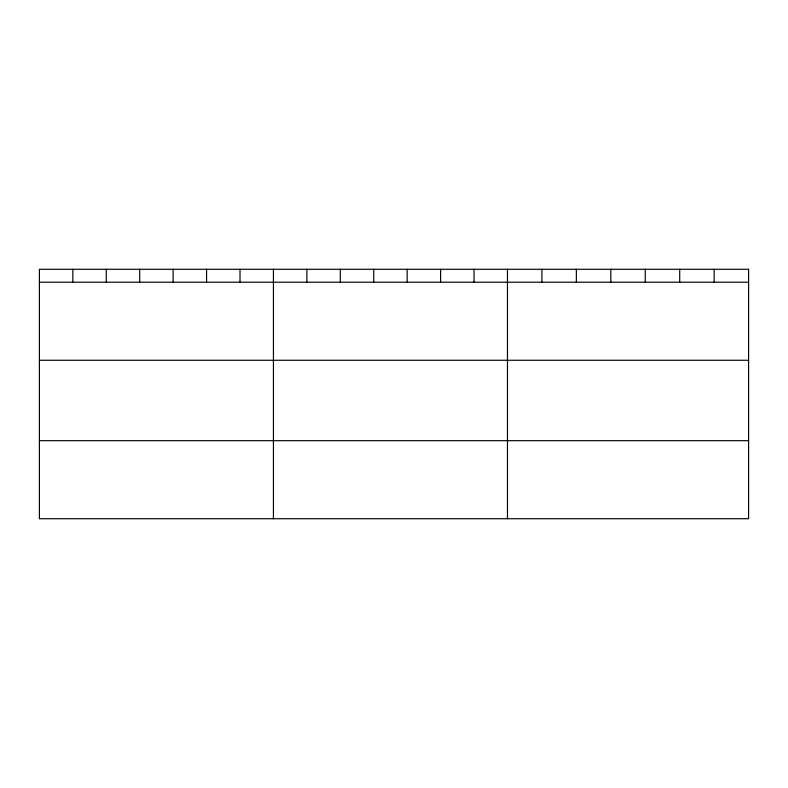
<?xml version="1.0" encoding="UTF-8"?>
<svg xmlns="http://www.w3.org/2000/svg" width="788" height="788" viewBox="0 0 788 788"><rect width="100%" height="100%" fill="white"/><g stroke="black" fill="none" stroke-linecap="round" stroke-linejoin="round"><path stroke-width="1.18" d="M39.4 282.212L748.6 282.212M39.4 360.264L748.6 360.264M39.4 440.679L748.6 440.679M714.155 269.279L714.155 282.212M679.709 269.279L679.709 282.212M645.264 269.279L645.264 282.212M610.808 269.279L610.808 282.212M576.363 269.279L576.363 282.212M541.917 269.279L541.917 282.212M507.472 269.279L507.472 518.721M474.041 269.279L474.041 282.212M440.6 269.279L440.6 282.212M407.169 269.279L407.169 282.212M373.739 269.279L373.739 282.212M340.308 269.279L340.308 282.212M306.867 269.279L306.867 282.212M273.436 269.279L273.436 518.721M240.005 269.279L240.005 282.212M206.564 269.279L206.564 282.212M173.133 269.279L173.133 282.212M139.703 269.279L139.703 282.212M106.272 269.279L106.272 282.212M72.831 269.279L72.831 282.212M748.6 269.279L39.4 269.279L39.4 518.721L748.6 518.721L748.6 269.279"/></g></svg>
